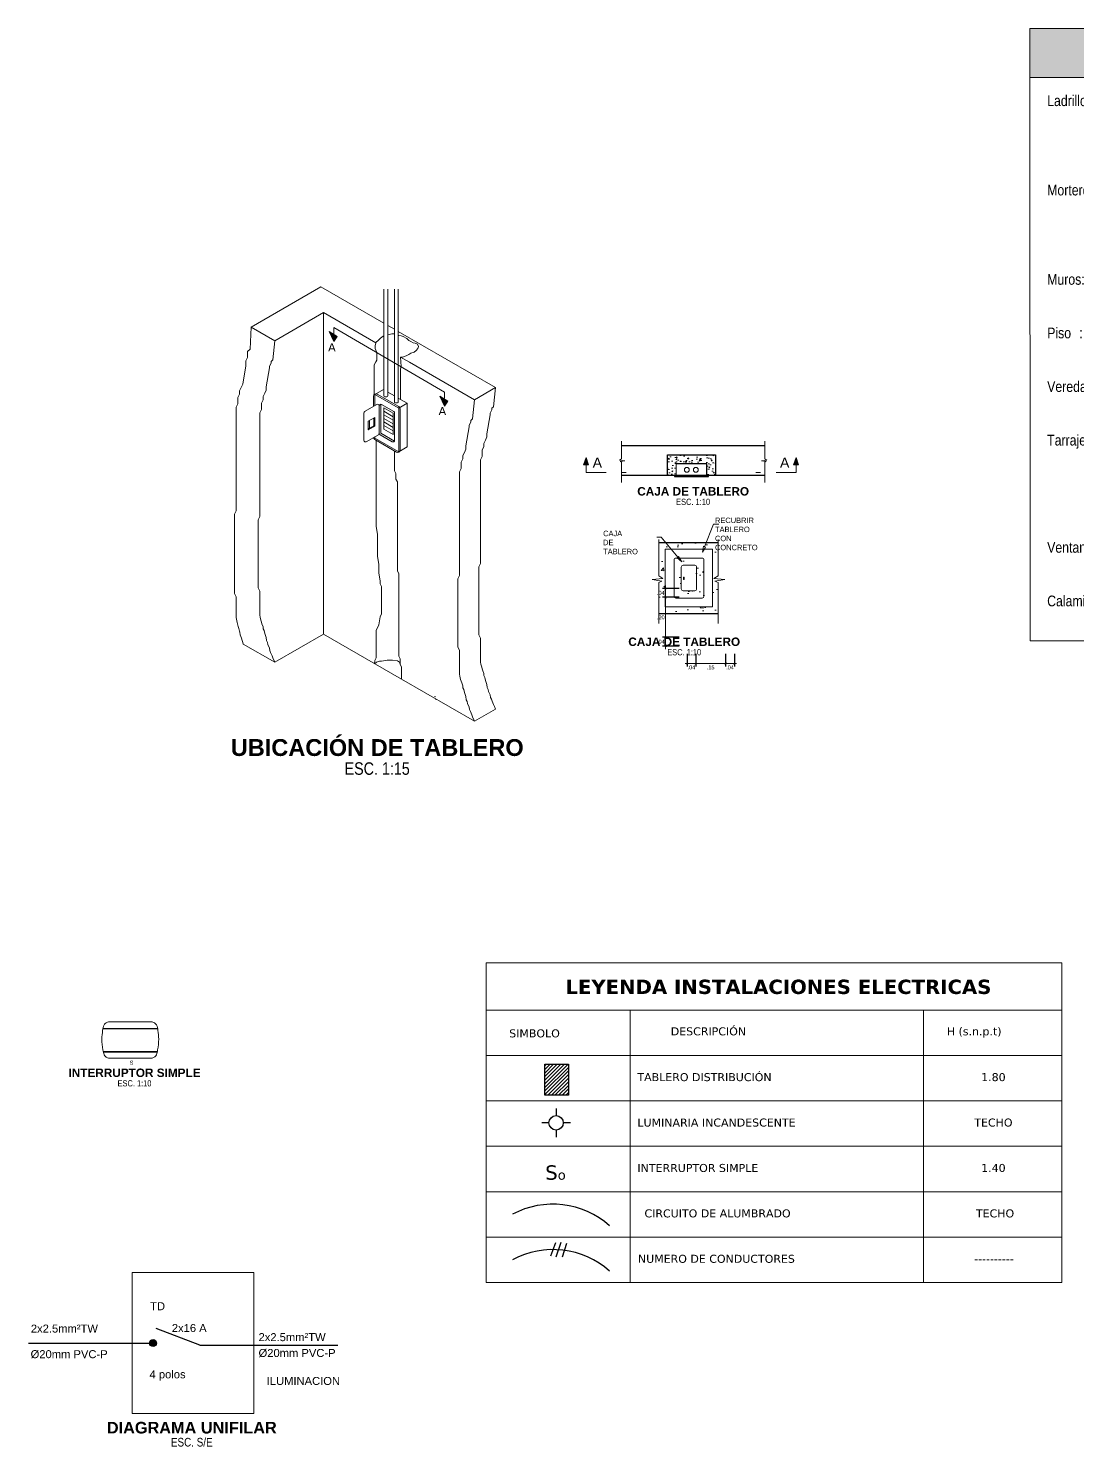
# Model space of a CAD drawing. Header units: metres. Extents: x 570.8 to 588.7, y 825.5 to 834.1.
# Drawn here: x 580.24 to 585.48, y 826.96 to 834.05 of the extents above; entities that cross this region are included whole.
import ezdxf
from ezdxf import colors
from ezdxf.entities.mleader import LeaderData, LeaderLine
from ezdxf.enums import TextEntityAlignment as Align
from ezdxf.math import Vec2, Vec3

# ---------------------------------------------------------------- set-up
doc = ezdxf.new("R2010")
doc.units = ezdxf.units.M
for name, pattern in [('HIDDEN', [0.375, 0.25, -0.125]), ('JIS_02_4.0', [5.5, 4, -1.5]), ('TRAZO_Y_PUNTOX2', [50.8, 25.4, -12.7, 0, -12.7])]:
    doc.linetypes.add(name, pattern=pattern)
doc.layers.get('DEFPOINTS').update_dxf_attribs({"color": 250})
for name, color, linetype, lineweight in [('-Acotado', 251, 'Continuous', 5), ('-Textos', 7, 'Continuous', 20), ('A010', 30, 'Continuous', 9), ('CABLE DE LUZ', 23, 'Continuous', 30), ('CUADRO', 7, 'Continuous', 18), ('FIC-2ES_CONCRETO 210', 251, 'Continuous', 30), ('FIC-2ES_EJES_', 1, 'TRAZO_Y_PUNTOX2', 5), ('FIC-2ES_HATCH_', 252, 'Continuous', 5), ('FIC-2ES_INSTALACIONES ELECTRICAS', 5, 'JIS_02_4.0', 30), ('FIC-2ES_PROYECCIONES_', 1, 'JIS_02_4.0', 5), ('LUMINARIAS', 45, 'Continuous', 30), ('Nº de Conductores', 122, 'Continuous', 30), ('TEXTO', 7, 'Continuous', 20), ('TOMACORRIENTES', 97, 'Continuous', 30)]:
    doc.layers.add(name, color=color, linetype=linetype, lineweight=lineweight)
for name, color, linetype in [('00_DUCTO', 3, 'Continuous'), ('FIC-2ES_TEXTO', 7, 'Continuous'), ('G-TEXTOS-TITULOS', 4, 'Continuous')]:
    doc.layers.add(name, color=color, linetype=linetype)
doc.layers.add('FIC-2ES_COTAS', color=7, linetype='Continuous', lineweight=5, true_color=0x6b006b)
doc.styles.add('-Arial Narrow', font='ARIALN.TTF')
doc.styles.add('25-TITULO', font='arialbd.ttf', dxfattribs={"height": 0.1})
doc.styles.add('ARIAL', font='arial.ttf')
doc.styles.add('CENTURY G.', font='GOTHIC.TTF')
doc.styles.add('COTAS Y DIRECTRIZ', font='ARIALN.TTF')
doc.styles.add('FIC-MEMBRETE', font='verdana.ttf')
doc.styles.get("Standard").update_dxf_attribs({"font": 'arial.ttf'})
doc.dimstyles.new('FIC - CORTE', dxfattribs={"dimtxt": 2, "dimasz": 1, "dimexe": 1.5, "dimexo": 0.625, "dimgap": 0.9, "dimtad": 2, "dimtih": 1, "dimtoh": 1, "dimzin": 4, "dimdsep": 46, "dimtxsty": 'COTAS Y DIRECTRIZ', "dimblk": 'ARCHTICK', "dimcen": 0.9, "dimdle": 1.5, "dimclrd": 256, "dimclre": 256, "dimclrt": 7, "dimadec": 0, "dimazin": 0, "dimtfac": 1, "dimtix": 1, "dimtmove": 2, "dimatfit": 3, "dimfxl": 1, "dimlwd": 5, "dimarcsym": 0})

# ---------------------------------------------------------------- blocks, each defined once
blk = doc.blocks.new('_ArchTick')
at = {"color": 0, "linetype": 'ByBlock', "const_width": 0.15}
blk.add_lwpolyline([(-0.5, -0.5), (0.5, 0.5)], dxfattribs=at)
blk = doc.blocks.new('*D1877')
at = {"layer": 'DEFPOINTS', "color": 0, "transparency": 16777216}
for p in [(583.4982, 831.2513), (583.4233, 831.2076), (583.4982, 831.2076)]:
    blk.add_point(p, dxfattribs=at)
at = {"layer": 'FIC-2ES_COTAS', "lineweight": -2, "transparency": 16777216}
for p, q in [((583.492, 831.2513), (583.4083, 831.2513)), ((583.492, 831.2076), (583.4083, 831.2076))]:
    blk.add_line(p, q, dxfattribs=at)
at = {"layer": 'FIC-2ES_COTAS', "lineweight": 5, "transparency": 16777216}
blk.add_line((583.4233, 831.2663), (583.4233, 831.1926), dxfattribs=at)
at = {"layer": 'FIC-2ES_COTAS', "lineweight": 5, "transparency": 16777216, "xscale": 0.01, "yscale": 0.01, "zscale": 0.01}
for p, rotation in [((583.4233, 831.2513), 90), ((583.4233, 831.2076), 270)]:
    blk.add_blockref('_ArchTick', p, dxfattribs=dict(at, rotation=rotation))
at = {"layer": 'FIC-2ES_COTAS', "color": 7, "transparency": 16777216, "insert": (583.4, 831.2294), "char_height": 0.02, "attachment_point": 5, "style": 'COTAS Y DIRECTRIZ'}
blk.add_mtext('.04', dxfattribs=at)
blk = doc.blocks.new('*D1878')
at = {"layer": 'DEFPOINTS', "color": 0, "transparency": 16777216}
for p in [(583.4982, 831.2076), (583.4233, 831.0076), (583.4982, 831.0076)]:
    blk.add_point(p, dxfattribs=at)
at = {"layer": 'FIC-2ES_COTAS', "lineweight": -2, "transparency": 16777216}
for p, q in [((583.492, 831.2076), (583.4083, 831.2076)), ((583.492, 831.0076), (583.4083, 831.0076))]:
    blk.add_line(p, q, dxfattribs=at)
at = {"layer": 'FIC-2ES_COTAS', "lineweight": 5, "transparency": 16777216}
blk.add_line((583.4233, 831.2226), (583.4233, 830.9926), dxfattribs=at)
at = {"layer": 'FIC-2ES_COTAS', "lineweight": 5, "transparency": 16777216, "xscale": 0.01, "yscale": 0.01, "zscale": 0.01}
for p, rotation in [((583.4233, 831.2076), 90), ((583.4233, 831.0076), 270)]:
    blk.add_blockref('_ArchTick', p, dxfattribs=dict(at, rotation=rotation))
at = {"layer": 'FIC-2ES_COTAS', "color": 7, "transparency": 16777216, "insert": (583.4, 831.1076), "char_height": 0.02, "attachment_point": 5, "style": 'COTAS Y DIRECTRIZ'}
blk.add_mtext('.20', dxfattribs=at)
blk = doc.blocks.new('*D1879')
at = {"layer": 'DEFPOINTS', "color": 0, "transparency": 16777216}
for p in [(583.4233, 830.964), (583.4982, 831.0076), (583.4982, 830.964)]:
    blk.add_point(p, dxfattribs=at)
at = {"layer": 'FIC-2ES_COTAS', "lineweight": -2, "transparency": 16777216}
for p, q in [((583.492, 831.0076), (583.4083, 831.0076)), ((583.492, 830.964), (583.4083, 830.964))]:
    blk.add_line(p, q, dxfattribs=at)
at = {"layer": 'FIC-2ES_COTAS', "lineweight": 5, "transparency": 16777216}
blk.add_line((583.4233, 831.0226), (583.4233, 830.949), dxfattribs=at)
at = {"layer": 'FIC-2ES_COTAS', "lineweight": 5, "transparency": 16777216, "xscale": 0.01, "yscale": 0.01, "zscale": 0.01}
for p, rotation in [((583.4233, 831.0076), 90), ((583.4233, 830.964), 270)]:
    blk.add_blockref('_ArchTick', p, dxfattribs=dict(at, rotation=rotation))
at = {"layer": 'FIC-2ES_COTAS', "color": 7, "transparency": 16777216, "insert": (583.4, 830.9858), "char_height": 0.02, "attachment_point": 5, "style": 'COTAS Y DIRECTRIZ'}
blk.add_mtext('.04', dxfattribs=at)
blk = doc.blocks.new('*D1880')
at = {"layer": 'DEFPOINTS', "color": 0, "transparency": 16777216}
for p in [(583.5311, 830.9307), (583.5747, 830.9307), (583.5747, 830.8764)]:
    blk.add_point(p, dxfattribs=at)
at = {"layer": 'FIC-2ES_COTAS', "lineweight": -2, "transparency": 16777216}
for p, q in [((583.5311, 830.9244), (583.5311, 830.8614)), ((583.5747, 830.9244), (583.5747, 830.8614))]:
    blk.add_line(p, q, dxfattribs=at)
at = {"layer": 'FIC-2ES_COTAS', "lineweight": 5, "transparency": 16777216}
for p, q in [((583.5311, 830.8764), (583.5211, 830.8764)), ((583.5311, 830.8764), (583.5747, 830.8764)), ((583.5747, 830.8764), (583.5847, 830.8764))]:
    blk.add_line(p, q, dxfattribs=at)
at = {"layer": 'FIC-2ES_COTAS', "lineweight": 5, "transparency": 16777216, "xscale": 0.01, "yscale": 0.01, "zscale": 0.01}
blk.add_blockref('_ArchTick', (583.5311, 830.8764), dxfattribs=at)
at = {"layer": 'FIC-2ES_COTAS', "lineweight": 5, "transparency": 16777216, "xscale": 0.01, "yscale": 0.01, "zscale": 0.01, "rotation": 180}
blk.add_blockref('_ArchTick', (583.5747, 830.8764), dxfattribs=at)
at = {"layer": 'FIC-2ES_COTAS', "color": 7, "transparency": 16777216, "insert": (583.5529, 830.8572), "char_height": 0.02, "attachment_point": 5, "style": 'COTAS Y DIRECTRIZ'}
blk.add_mtext('.04', dxfattribs=at)
blk = doc.blocks.new('*D1881')
at = {"layer": 'DEFPOINTS', "color": 0, "transparency": 16777216}
for p in [(583.5747, 830.9307), (583.7238, 830.9307), (583.7238, 830.8764)]:
    blk.add_point(p, dxfattribs=at)
at = {"layer": 'FIC-2ES_COTAS', "lineweight": -2, "transparency": 16777216}
for p, q in [((583.5747, 830.9244), (583.5747, 830.8614)), ((583.7238, 830.9244), (583.7238, 830.8614))]:
    blk.add_line(p, q, dxfattribs=at)
at = {"layer": 'FIC-2ES_COTAS', "lineweight": 5, "transparency": 16777216}
blk.add_line((583.5597, 830.8764), (583.7388, 830.8764), dxfattribs=at)
at = {"layer": 'FIC-2ES_COTAS', "lineweight": 5, "transparency": 16777216, "xscale": 0.01, "yscale": 0.01, "zscale": 0.01, "rotation": 180}
blk.add_blockref('_ArchTick', (583.5747, 830.8764), dxfattribs=at)
at = {"layer": 'FIC-2ES_COTAS', "lineweight": 5, "transparency": 16777216, "xscale": 0.01, "yscale": 0.01, "zscale": 0.01}
blk.add_blockref('_ArchTick', (583.7238, 830.8764), dxfattribs=at)
at = {"layer": 'FIC-2ES_COTAS', "color": 7, "transparency": 16777216, "insert": (583.6492, 830.8572), "char_height": 0.02, "attachment_point": 5, "style": 'COTAS Y DIRECTRIZ'}
blk.add_mtext('.15', dxfattribs=at)
blk = doc.blocks.new('*D1882')
at = {"layer": 'DEFPOINTS', "color": 0, "transparency": 16777216}
for p in [(583.7238, 830.9307), (583.7674, 830.9307), (583.7674, 830.8764)]:
    blk.add_point(p, dxfattribs=at)
at = {"layer": 'FIC-2ES_COTAS', "lineweight": -2, "transparency": 16777216}
for p, q in [((583.7238, 830.9244), (583.7238, 830.8614)), ((583.7674, 830.9244), (583.7674, 830.8614))]:
    blk.add_line(p, q, dxfattribs=at)
at = {"layer": 'FIC-2ES_COTAS', "lineweight": 5, "transparency": 16777216}
for p, q in [((583.7238, 830.8764), (583.7138, 830.8764)), ((583.7238, 830.8764), (583.7674, 830.8764)), ((583.7674, 830.8764), (583.7774, 830.8764))]:
    blk.add_line(p, q, dxfattribs=at)
at = {"layer": 'FIC-2ES_COTAS', "lineweight": 5, "transparency": 16777216, "xscale": 0.01, "yscale": 0.01, "zscale": 0.01}
blk.add_blockref('_ArchTick', (583.7238, 830.8764), dxfattribs=at)
at = {"layer": 'FIC-2ES_COTAS', "lineweight": 5, "transparency": 16777216, "xscale": 0.01, "yscale": 0.01, "zscale": 0.01, "rotation": 180}
blk.add_blockref('_ArchTick', (583.7674, 830.8764), dxfattribs=at)
at = {"layer": 'FIC-2ES_COTAS', "color": 7, "transparency": 16777216, "insert": (583.7456, 830.8572), "char_height": 0.02, "attachment_point": 5, "style": 'COTAS Y DIRECTRIZ'}
blk.add_mtext('.04', dxfattribs=at)
blk = doc.blocks.new('_ClosedBlank')
at = {"color": 0, "linetype": 'ByBlock', "lineweight": -2}
for p, q in [((-1, 0.17), (0, 0)), ((-1, 0.17), (-1, -0.17)), ((0, 0), (-1, -0.17))]:
    blk.add_line(p, q, dxfattribs=at)
blk = doc.blocks.new('CORTE-HORIZONTALo')
at = {"layer": 'FIC-2ES_PROYECCIONES_'}
blk.add_hatch(color=256, dxfattribs=at).paths.add_polyline_path([(1, -3), (-1, -3), (0, -6)])
blk.add_line((0, -3), (0, 0), dxfattribs=at)
for points in [[(0, 0), (12.49, 0)], [(14.25, 0), (16, 0)]]:
    blk.add_lwpolyline(points, dxfattribs=at)
blk.add_lwpolyline([(0, -6), (1, -3), (-1, -3)], close=True, dxfattribs=at)
at = {"layer": 'FIC-2ES_PROYECCIONES_', "style": 'ARIAL'}
blk.add_attdef('A', text='', height=4, dxfattribs=at).set_placement((4.53, -3.94), align=Align.MIDDLE)

msp = doc.modelspace()

# ---------------------------------------------------------------- hatches: boundary and pattern name
at = {"layer": '-Textos'}
h = msp.add_hatch(color=144, dxfattribs=at)
h.dxf.hatch_style = 1
h.paths.add_polyline_path([(585.2432, 834.0503), (585.2432, 833.805), (587.6711, 833.8052), (587.6711, 834.0506)])
at = {"layer": 'A010', "lineweight": -2, "ltscale": 2.5}
msp.add_hatch(color=0, dxfattribs=at).paths.add_polyline_path([(580.8808, 827.4803, 1), (580.8462, 827.4803, 1)])
at = {"layer": 'FIC-2ES_HATCH_', "ltscale": 0.8}
h = msp.add_hatch(dxfattribs=at)
h.set_pattern_fill('AR-CONC', color=256, scale=0.008125, style=0)
h.set_pattern_definition([(50, (540.427168, 798.27016), (0.05827861, -0.005098718), [0.00609388, -0.06703265]), (355, (540.42717, 798.27016), (-0.01127378, 0.06111689), [0.0048751, -0.05362612]), (100.4514, (540.432024, 798.269735), (0.04700487, 0.056018135), [0.005179, -0.05696899]), (46.1842, (540.42717, 798.28641), (0.08671515, -0.0134487), [0.00914082, -0.10054898]), (96.6356, (540.43439, 798.28529), (0.07594293, 0.07914873), [0.0077685, -0.08545347]), (351.1842, (540.42717, 798.28641), (0.07594287, 0.07914879), [0.00731265, -0.08043918]), (21, (540.435293, 798.28235), (0.048499713, -0.03271347), [0.00609388, -0.06703265]), (326, (540.43529, 798.28235), (0.019769784, 0.058919674), [0.0048751, -0.05362612]), (71.4514, (540.439334, 798.27962), (0.068269517, 0.02620615), [0.005179, -0.05696899]), (37.5, (540.427168, 798.27016), (0.000988009, 0.0270481916), [0, -0.052976108, 0, -0.05443864, 0, -0.053829251]), (7.5, (540.427168, 798.27016), (0.021374847, 0.032046622), [0, -0.03103815, 0, -0.051757333, 0, -0.020516054]), (327.5, (540.409048, 798.27016), (0.0433739805, -0.001832622), [0, -0.020312925, 0, -0.063376326, 0, -0.08409551]), (317.5, (540.400923, 798.27016), (0.047384868, 0.0081337), [0, -0.026406803, 0, -0.04208838, 0, -0.05972])])
h.paths.add_polyline_path([(583.6324, 831.8758), (583.6324, 831.8183), (583.6757, 831.8183), (583.6757, 831.9191), (583.4327, 831.9191), (583.4327, 831.8183), (583.4076, 831.8183), (583.476, 831.8183), (583.476, 831.8758)])
h = msp.add_hatch(dxfattribs=at)
h.set_pattern_fill('AR-CONC', color=256, scale=0.0009, style=0)
h.set_pattern_definition([(50, (604.56731, 811.04929), (0.1639662, -0.0143452), [0.017145, -0.188595]), (355, (604.56731, 811.04929), (-0.0317191, 0.1719512), [0.013716, -0.1508765]), (100.45144, (604.58097, 811.04809), (0.1322471, 0.157606), [0.014571, -0.1602812]), (46.1842, (604.56731, 811.095), (0.2439711, -0.0378381), [0.0257175, -0.2828925]), (96.6356, (604.58764, 811.09185), (0.2136637, 0.2226835), [0.0218565, -0.240422]), (351.1842, (604.5673, 811.095), (0.2136637, 0.2226835), [0.020574, -0.2263138]), (21, (604.59017, 811.08358), (0.13645295, -0.0920387), [0.017145, -0.188595]), (326, (604.59017, 811.08358), (0.0556218, 0.1657692), [0.013716, -0.150876]), (71.45144, (604.60154, 811.0759), (0.1920748, 0.0737305), [0.014571, -0.1602809]), (37.5, (604.56731, 811.049286), (0.00277974, 0.07609953), [0, -0.1490472, 0, -0.153162, 0, -0.1514475]), (7.5, (604.56731, 811.04929), (0.0601377, 0.09016252), [0, -0.0873252, 0, -0.1456182, 0, -0.0577215]), (327.5, (604.51633, 811.049286), (0.12203154, -0.00515587), [0, -0.05715, 0, -0.178308, 0, -0.236601]), (317.5, (604.49347, 811.04929), (0.13331626, 0.02288384), [0, -0.074295, 0, -0.1184148, 0, -0.168021])])
h.paths.add_polyline_path([(583.3897, 831.3147), (583.4109, 831.3017), (583.3563, 831.296), (583.4052, 831.2879), (583.3897, 831.2806), (583.3897, 831.1268), (583.6862, 831.1268), (583.6862, 831.2806), (583.6707, 831.2879), (583.7196, 831.296), (583.665, 831.3017), (583.6862, 831.3147), (583.6862, 831.4807), (583.3897, 831.4807)])
h.paths.add_polyline_path([(583.4225, 831.1601), (583.6589, 831.1601), (583.6589, 831.4474), (583.4225, 831.4474)], flags=16)
h.paths.add_polyline_path([(583.4662, 831.3946, -0.414214), (583.4753, 831.4037), (583.6062, 831.4037, -0.414214), (583.6153, 831.3946), (583.6153, 831.2128, -0.414214), (583.6062, 831.2037), (583.4753, 831.2037, -0.414214), (583.4662, 831.2128)], flags=0)
h.paths.add_polyline_path([(583.5025, 831.3583, -0.414214), (583.5116, 831.3674), (583.5698, 831.3674, -0.414214), (583.5789, 831.3583), (583.5789, 831.2492, -0.414214), (583.5698, 831.2401), (583.5116, 831.2401, -0.414214), (583.5025, 831.2492)], flags=0)
h.paths.add_polyline_path([(583.5126, 831.3074), (583.5167, 831.3074), (583.5167, 831.296), (583.5126, 831.296)], flags=0)
at = {"layer": 'TOMACORRIENTES', "lineweight": 20}
h = msp.add_hatch(dxfattribs=at)
h.set_pattern_fill('ANSI31', color=256, scale=0.004, style=0)
h.set_pattern_definition([(45, (571.269392, 808.083372), (-0.008980256, 0.008980256), [])])
h.paths.add_polyline_path([(582.9383, 828.7194), (582.8203, 828.7194), (582.8203, 828.8745), (582.9383, 828.8745)])

# ---------------------------------------------------------------- linework, layer by layer
at = {"layer": '-Textos', "lineweight": 13}
msp.add_line((587.6711, 833.8051), (585.2432, 833.8051), dxfattribs=at)
msp.add_lwpolyline([(585.2454, 830.9892), (587.6733, 830.9892), (587.6711, 834.0503), (585.2432, 834.0503)], close=True, dxfattribs=at)
at = {"layer": '00_DUCTO', "color": 5}
for p, q in [((581.0981, 827.4694), (580.8792, 827.5538)), ((580.2408, 827.4803), (580.8635, 827.4803)), ((581.0981, 827.4694), (581.2993, 827.4694)), ((581.2993, 827.4694), (581.7875, 827.4694))]:
    msp.add_line(p, q, dxfattribs=at)
at = {"layer": 'A010', "color": 7, "linetype": 'HIDDEN', "ltscale": 15}
for p, q in [((580.7594, 827.8329), (581.3664, 827.8329)), ((580.7594, 827.1277), (580.7594, 827.8329)), ((581.3664, 827.8329), (581.3664, 827.1277)), ((581.3664, 827.1277), (580.7594, 827.1277))]:
    msp.add_line(p, q, dxfattribs=at)
at = {"layer": 'A010', "color": 0, "lineweight": -2, "ltscale": 2.5}
msp.add_circle((580.8635, 827.4803), 0.0173, dxfattribs=at)
at = {"layer": 'CABLE DE LUZ'}
for centre in [(582.8603, 827.7455), (582.8603, 827.5185)]:
    msp.add_arc(centre, 0.429, 48.52899, 118.00655, dxfattribs=at)
at = {"layer": 'CUADRO'}
for p, q in [((582.527, 829.3799), (585.4039, 829.3799)), ((582.527, 828.9176), (582.527, 829.3799)), ((585.4039, 829.3799), (585.4039, 828.9176)), ((582.527, 829.1445), (585.4039, 829.1445)), ((583.2478, 829.1445), (583.2478, 828.9176)), ((584.7129, 829.1445), (584.7129, 828.9176)), ((582.527, 828.9176), (585.4039, 828.9176)), ((582.527, 828.4637), (582.527, 828.9176)), ((583.2478, 828.9176), (583.2478, 828.4637)), ((584.7129, 828.9176), (584.7129, 828.4637)), ((585.4039, 828.9176), (585.4039, 828.4637)), ((582.527, 828.6907), (585.4039, 828.6907)), ((582.527, 827.7829), (582.527, 828.4637)), ((582.527, 828.4637), (585.4039, 828.4637)), ((583.2478, 828.4637), (583.2478, 827.7829)), ((584.7129, 828.4637), (584.7129, 827.7829)), ((585.4039, 828.4637), (585.4039, 827.7829)), ((582.527, 828.2368), (585.4039, 828.2368)), ((582.527, 828.2368), (585.4039, 828.2368)), ((582.527, 828.0098), (585.4039, 828.0098)), ((585.4039, 827.7829), (582.527, 827.7829)), ((582.527, 827.7829), (585.4039, 827.7829))]:
    msp.add_line(p, q, dxfattribs=at)
at = {"layer": 'FIC-2ES_CONCRETO 210', "linetype": 'Continuous', "lineweight": 20}
for p, q in [((582.0691, 832.5466), (582.0365, 832.5654)), ((582.5739, 832.2552), (582.0889, 832.5352)), ((582.4486, 830.6371), (582.4525, 830.6282)), ((582.4689, 830.5879), (582.5739, 830.6485))]:
    msp.add_line(p, q, dxfattribs=at)
at = {"layer": 'FIC-2ES_CONCRETO 210'}
for p, q in [((583.9194, 831.9645), (583.2045, 831.9645)), ((583.2045, 831.8183), (583.9194, 831.8183)), ((583.3897, 831.4807), (583.6862, 831.4807)), ((583.3897, 831.1268), (583.6862, 831.1268))]:
    msp.add_line(p, q, dxfattribs=at)
at = {"layer": 'FIC-2ES_CONCRETO 210', "lineweight": 20}
msp.add_lwpolyline([(582.0167, 832.5769), (581.7013, 832.759), (581.3531, 832.5579), (581.3483, 832.4482), (581.3354, 832.4353), (581.3354, 832.4061), (581.3272, 832.3899), (581.3272, 832.3639), (581.3114, 832.2718), (581.2948, 832.2385), (581.2948, 832.2223), (581.2867, 832.2061), (581.2867, 832.1737), (581.2785, 832.1575), (581.2785, 831.6387), (581.2704, 831.6225), (581.2704, 831.2261), (581.2785, 831.2099), (581.2785, 831.1063), (581.2835, 831.0817), (581.2884, 831.0618), (581.2915, 831.051), (581.2952, 831.0381), (581.2972, 831.0327), (581.2989, 831.0192), (581.3056, 831.0036), (581.3087, 830.991), (581.3124, 830.9812), (581.3136, 830.974), (581.4714, 830.8828)], dxfattribs=at)
at = {"layer": 'FIC-2ES_CONCRETO 210', "linetype": 'Continuous', "lineweight": 20}
for points in [[(581.7146, 832.63), (581.4714, 832.4896)], [(582.099, 832.4081), (582.1447, 832.3817), (582.4689, 832.1945), (582.4593, 832.0992), (582.4512, 832.0911), (582.4512, 832.083), (582.4431, 832.0668), (582.4431, 832.0587), (582.4268, 831.9641), (582.4268, 831.9479), (582.4187, 831.9317), (582.4106, 831.9155), (582.4106, 831.8992), (582.4025, 831.883), (582.4025, 831.8506), (582.3944, 831.8344), (582.3944, 831.3156), (582.3862, 831.2994), (582.3862, 830.959), (582.3944, 830.9428), (582.3944, 830.8229), (582.3964, 830.8126), (582.4002, 830.7973), (582.4028, 830.7884), (582.4053, 830.7795), (582.4104, 830.7655), (582.4117, 830.7554), (582.4155, 830.7465), (582.4193, 830.7312), (582.4232, 830.721), (582.4257, 830.7109), (582.4283, 830.6956), (582.4321, 830.6867), (582.4346, 830.6765), (582.4423, 830.6587), (582.4448, 830.646), (582.4486, 830.6371), (582.4563, 830.6193), (582.4601, 830.6104), (582.4689, 830.5879), (582.1046, 830.7982), (581.7146, 831.0234), (581.7146, 832.63), (581.9762, 832.479)], [(581.3531, 832.5579), (581.4714, 832.4896), (581.4618, 832.3943), (581.4537, 832.3862), (581.4537, 832.3781), (581.4456, 832.3619), (581.4456, 832.3538), (581.4293, 832.2592), (581.4293, 832.243), (581.4212, 832.2268), (581.4131, 832.2106), (581.4131, 832.1943), (581.405, 832.1781), (581.405, 832.1457), (581.3968, 832.1295), (581.3968, 831.6107), (581.3887, 831.5945), (581.3887, 831.2541), (581.3968, 831.2378), (581.3968, 831.118), (581.3989, 831.1077), (581.4027, 831.0924), (581.4053, 831.0835), (581.4078, 831.0746), (581.4129, 831.0606), (581.4142, 831.0505), (581.418, 831.0416), (581.4218, 831.0263), (581.4257, 831.0161), (581.4282, 831.006), (581.4307, 830.9907), (581.4346, 830.9818), (581.4371, 830.9716), (581.4448, 830.9538), (581.4473, 830.9411), (581.4511, 830.9322), (581.4588, 830.9144), (581.4626, 830.9055), (581.4714, 830.8829), (581.7146, 831.0234)], [(582.0167, 832.5133), (582.0133, 832.5124), (581.999, 832.5022), (581.9884, 832.49), (581.9778, 832.482), (581.9762, 832.479), (581.9728, 832.4633), (581.9728, 832.4511), (581.9769, 832.4429), (581.9809, 832.4307), (581.9809, 832.393), (581.9769, 832.3849), (581.9687, 832.3686), (581.9687, 832.2209)], [(582.0691, 832.5233), (582.057, 832.5247), (582.0365, 832.5187)], [(582.0997, 832.1964), (582.0997, 832.3483), (582.1038, 832.3605), (582.099, 832.4081), (582.1095, 832.4081), (582.1201, 832.4107), (582.1308, 832.416), (582.1414, 832.4214), (582.1521, 832.4267), (582.168, 832.432), (582.1787, 832.44), (582.1867, 832.4506), (582.1893, 832.4612), (582.184, 832.4718), (582.1734, 832.4772), (582.1627, 832.4798), (582.1521, 832.4851), (582.1414, 832.4904), (582.1308, 832.5011), (582.1134, 832.5111), (582.1028, 832.5139), (582.0922, 832.5165), (582.0889, 832.5175)], [(582.4689, 832.1945), (582.5739, 832.2552), (582.5643, 832.1599), (582.5562, 832.1518), (582.5562, 832.1436), (582.5481, 832.1274), (582.5481, 832.1193), (582.5318, 832.0247), (582.5318, 832.0085), (582.5237, 831.9923), (582.5156, 831.9761), (582.5156, 831.9599), (582.5075, 831.9437), (582.5075, 831.9112), (582.4994, 831.895), (582.4994, 831.3763), (582.4913, 831.36), (582.4913, 831.0196), (582.4994, 831.0034), (582.4994, 830.8835), (582.5014, 830.8732), (582.5053, 830.858), (582.5078, 830.8491), (582.5103, 830.8402), (582.5154, 830.8262), (582.5167, 830.816), (582.5205, 830.8071), (582.5244, 830.7918), (582.5282, 830.7817), (582.5307, 830.7715), (582.5333, 830.7562), (582.5371, 830.7473), (582.5396, 830.7372), (582.5473, 830.7194), (582.5498, 830.7066), (582.5536, 830.6977), (582.5575, 830.6888), (582.5613, 830.6799), (582.5651, 830.671), (582.5689, 830.6621), (582.5739, 830.6485), (582.5689, 830.6621)], [(581.978, 831.992), (581.978, 831.563), (581.9849, 831.5219), (581.9849, 831.4122), (581.9918, 831.3711), (581.9918, 831.3299), (581.9986, 831.2888), (581.9986, 831.2751), (582.0055, 831.2614), (582.0055, 831.1243), (581.9986, 831.1106), (581.9918, 831.0694), (581.978, 831.042), (581.978, 830.9049), (581.9712, 830.8912), (581.9703, 830.8757), (581.9797, 830.8828), (581.9945, 830.8878), (582.0044, 830.889), (582.0143, 830.8903), (582.0242, 830.8915), (582.0328, 830.8927), (582.0597, 830.8927), (582.0852, 830.89), (582.0951, 830.8826), (582.0978, 830.8727), (582.1046, 830.859), (582.1046, 830.7982)], [(582.0703, 831.9388), (582.0703, 831.8394), (582.0772, 831.8257), (582.0772, 831.7983), (582.084, 831.7846), (582.084, 831.3389), (582.0909, 831.3252), (582.0909, 830.9139), (582.0978, 830.9001), (582.0978, 830.8727)]]:
    msp.add_lwpolyline(points, dxfattribs=at)
at = {"layer": 'FIC-2ES_CONCRETO 210'}
msp.add_lwpolyline([(583.4327, 831.8183), (583.4327, 831.9191), (583.6727, 831.9191), (583.6727, 831.8183)], dxfattribs=at)
at = {"layer": 'FIC-2ES_CONCRETO 210', "color": 1, "linetype": 'ByBlock', "lineweight": 20, "ltscale": 0.8}
for p in [(582.2727, 830.7105), (582.2768, 830.6977)]:
    msp.add_point(p, dxfattribs=at)
at = {"layer": 'FIC-2ES_EJES_', "linetype": 'Continuous'}
for points in [[(583.2045, 831.9883), (583.2045, 831.8989), (583.194, 831.8924), (583.2211, 831.8896), (583.1968, 831.8855), (583.2045, 831.8819), (583.2045, 831.7807)], [(583.9194, 831.9883), (583.9194, 831.8989), (583.9299, 831.8924), (583.9028, 831.8896), (583.9271, 831.8855), (583.9194, 831.8819), (583.9194, 831.7807)], [(583.3897, 831.4966), (583.3897, 831.3147), (583.4109, 831.3017), (583.3563, 831.296), (583.4052, 831.2879), (583.3897, 831.2806), (583.3897, 831.0768)], [(583.6862, 831.4966), (583.6862, 831.3147), (583.665, 831.3017), (583.7196, 831.296), (583.6707, 831.2879), (583.6862, 831.2806), (583.6862, 831.0768)]]:
    msp.add_lwpolyline(points, dxfattribs=at)
at = {"layer": 'FIC-2ES_INSTALACIONES ELECTRICAS', "linetype": 'Continuous', "lineweight": 0}
for p, q in [((582.0167, 832.2144), (582.0167, 832.7475)), ((582.0365, 832.2144), (582.0365, 832.7475)), ((582.0691, 832.1841), (582.0691, 832.7465)), ((582.0889, 832.1841), (582.0889, 832.7465)), ((581.7663, 832.5218), (581.7668, 832.5564)), ((582.3195, 832.233), (581.7668, 832.5564)), ((581.9723, 832.2214), (582.0143, 832.2457)), ((582.0167, 832.2444), (582.0143, 832.2457)), ((582.0691, 832.2141), (582.0365, 832.2329)), ((582.3186, 832.1703), (582.3195, 832.233)), ((581.9207, 832.1361), (581.9813, 832.1711)), ((581.9654, 832.2126), (581.9654, 832.1619)), ((582.0912, 832.1528), (581.9723, 832.2214)), ((581.9723, 832.2214), (581.9723, 832.1659)), ((582.0922, 832.1603), (581.9835, 832.2231)), ((581.9934, 832.1641), (581.9934, 832.027)), ((582.0019, 832.1722), (582.0019, 832.0273)), ((582.0661, 832.1361), (582.0055, 832.1711)), ((582.1004, 832.196), (582.0889, 832.2026)), ((582.0912, 832.1528), (582.1332, 832.177)), ((582.1332, 832.177), (582.1004, 832.196)), ((582.1332, 832.177), (582.1332, 831.959)), ((581.9167, 832.1292), (581.9167, 831.992)), ((581.9712, 832.1063), (581.9389, 832.0877)), ((581.9389, 832.0877), (581.9389, 832.0435)), ((581.9441, 832.0907), (581.9441, 832.0525)), ((581.966, 832.1033), (581.966, 832.0651)), ((581.9712, 832.1063), (581.9712, 832.0621)), ((582.0637, 832.1278), (582.0168, 832.1548)), ((582.0168, 832.1548), (582.0168, 832.048)), ((582.0637, 832.1099), (582.0168, 832.137)), ((582.0637, 832.0921), (582.0168, 832.1192)), ((582.0637, 832.0743), (582.0168, 832.1014)), ((582.0637, 832.1278), (582.0637, 832.021)), ((582.0702, 832.1292), (582.0702, 831.992)), ((582.0912, 832.1528), (582.0912, 831.9347)), ((582.0982, 832.1498), (582.0982, 831.9436)), ((581.9288, 831.985), (581.9894, 832.02)), ((581.9712, 832.0621), (581.9389, 832.0435)), ((581.9441, 832.0525), (581.9389, 832.0435)), ((581.966, 832.0651), (581.9441, 832.0525)), ((581.9712, 832.0621), (581.966, 832.0651)), ((582.058, 831.985), (581.9975, 832.02)), ((582.0693, 831.9884), (582.0019, 832.0273)), ((582.0637, 832.0565), (582.0168, 832.0835)), ((582.0637, 832.0387), (582.0168, 832.0657)), ((582.0637, 832.021), (582.0168, 832.048)), ((582.0801, 831.9331), (581.9714, 831.9958)), ((581.9723, 832.0102), (581.9723, 832.0034)), ((582.0912, 831.9347), (581.9723, 832.0034)), ((582.0912, 831.9347), (582.1332, 831.959)), ((583.4768, 831.8172), (583.6286, 831.8172)), ((583.5184, 831.8172), (583.5184, 831.8108)), ((583.587, 831.8172), (583.587, 831.8108)), ((580.6129, 829.0506), (580.887, 829.0506)), ((580.6133, 829.0531), (580.8866, 829.0531)), ((580.6405, 829.0858), (580.8594, 829.0858)), ((580.6152, 828.9369), (580.8848, 828.9369)), ((580.6158, 828.9344), (580.8842, 828.9344)), ((580.6405, 828.9048), (580.8594, 828.9048))]:
    msp.add_line(p, q, dxfattribs=at)
for points in [[(581.7435, 832.5356), (581.7662, 832.4855), (581.784, 832.511)], [(582.2962, 832.2122), (582.3189, 832.1621), (582.3367, 832.1877)], [(583.6375, 831.8108), (583.4679, 831.8108), (583.4679, 831.81), (583.6375, 831.81)], [(583.4225, 831.4474), (583.6589, 831.4474), (583.6589, 831.1601), (583.4225, 831.1601)], [(583.5126, 831.3074), (583.5167, 831.3074), (583.5167, 831.296), (583.5126, 831.296)]]:
    msp.add_lwpolyline(points, close=True, dxfattribs=at)
for points in [[(583.476, 831.8108), (583.476, 831.8758), (583.6294, 831.8758), (583.6294, 831.8108)], [(583.4768, 831.8108), (583.4768, 831.875), (583.6286, 831.875), (583.6286, 831.8108)]]:
    msp.add_lwpolyline(points, dxfattribs=at)
msp.add_lwpolyline([(583.6153, 831.2128), (583.6153, 831.3946, 0.414214), (583.6062, 831.4037), (583.4753, 831.4037, 0.414214), (583.4662, 831.3946), (583.4662, 831.2128, 0.414214), (583.4753, 831.2037), (583.6062, 831.2037)], format="xyb", dxfattribs=at)
msp.add_lwpolyline([(583.5789, 831.2492), (583.5789, 831.3583, 0.414214), (583.5698, 831.3674), (583.5116, 831.3674, 0.414214), (583.5025, 831.3583), (583.5025, 831.2492, 0.414214), (583.5116, 831.2401), (583.5698, 831.2401, 0.414214)], format="xyb", close=True, dxfattribs=at)
for centre in [(583.5303, 831.8443), (583.5751, 831.8443)]:
    msp.add_circle(centre, 0.012, dxfattribs=at)
for centre, radius, start, end in [((581.9775, 832.2126), 0.0121, 60, 180), ((581.9853, 832.1641), 0.00808, 0, 120), ((582.0015, 832.1641), 0.00808, 60, 180), ((582.0861, 832.1498), 0.0121, 0, 60), ((581.9248, 832.1292), 0.00808, 120, 180), ((582.0621, 832.1292), 0.00808, 0, 60), ((581.9853, 832.027), 0.00808, 300, 0), ((582.0015, 832.027), 0.00808, 180, 240), ((581.9248, 831.992), 0.00808, 180, 300), ((581.9775, 832.0063), 0.0121, 180, 240), ((582.0621, 831.992), 0.00808, 240, 0), ((582.0861, 831.9436), 0.0121, 240, 0), ((583.6062, 831.2128), 0.00909, 270, 0)]:
    msp.add_arc(centre, radius, start, end, dxfattribs=at)
at = {"layer": 'FIC-2ES_INSTALACIONES ELECTRICAS', "linetype": 'Continuous', "lineweight": 0, "extrusion": (0, 0, -1)}
for centre in [(582.0266, 832.2144), (582.079, 832.1841)]:
    msp.add_ellipse(centre, major_axis=(0.00989, 0), ratio=0.57735, start_param=0, end_param=3.141593, dxfattribs=at)
at = {"layer": 'FIC-2ES_INSTALACIONES ELECTRICAS', "linetype": 'Continuous', "lineweight": 0}
for points in [[(580.6405, 828.9048), (580.627, 828.9105), (580.6198, 828.9217), (580.6134, 828.9451), (580.6082, 828.9996), (580.6119, 829.0432), (580.6191, 829.0702), (580.633, 829.083), (580.6405, 829.0858)], [(580.8594, 828.9048), (580.8729, 828.9105), (580.8801, 828.9217), (580.8865, 828.9451), (580.8918, 828.9996), (580.888, 829.0432), (580.8808, 829.0702), (580.8669, 829.083), (580.8594, 829.0858)]]:
    msp.add_spline(points, degree=3, dxfattribs=at)
for p in [(582.0912, 832.1528), (582.0912, 831.9347), (583.6286, 831.8108)]:
    msp.add_point(p, dxfattribs=at)
for points in [[(581.7662, 832.4855), (581.7435, 832.5356), (581.784, 832.511)], [(582.3189, 832.1621), (582.2962, 832.2122), (582.3367, 832.1877)]]:
    msp.add_solid(points, dxfattribs=at)
at = {"layer": 'LUMINARIAS', "ltscale": 0.1}
for p, q in [((582.8771, 828.6531), (582.8771, 828.6171)), ((582.8411, 828.5811), (582.8051, 828.5811)), ((582.8771, 828.5451), (582.8771, 828.5091)), ((582.9491, 828.5811), (582.9131, 828.5811))]:
    msp.add_line(p, q, dxfattribs=at)
msp.add_circle((582.8771, 828.5811), 0.036, dxfattribs=at)
at = {"layer": 'Nº de Conductores'}
for p, q in [((582.8503, 827.9159), (582.8754, 827.9832)), ((582.8767, 827.9119), (582.9018, 827.9845)), ((582.9084, 827.9119), (582.9309, 827.9792))]:
    msp.add_line(p, q, dxfattribs=at)
at = {"layer": 'TOMACORRIENTES'}
msp.add_lwpolyline([(582.9383, 828.7194), (582.8203, 828.7194), (582.8203, 828.8745), (582.9383, 828.8745)], close=True, dxfattribs=at)

# ---------------------------------------------------------------- block references
at = {"layer": 'FIC-2ES_EJES_'}
ref = msp.add_blockref('CORTE-HORIZONTALo', (583.0264, 831.8313), dxfattribs=dict(at, xscale=-0.01250000000004547, yscale=0.01250000000004547, zscale=0.01250000000004547, rotation=180))
ref.add_attrib('A', 'A', dxfattribs={"layer": '0', "color": 7, "height": 0.05, "style": 'ARIAL'}).set_placement((583.083, 831.8806), align=Align.MIDDLE)
ref = msp.add_blockref('CORTE-HORIZONTALo', (584.0755, 831.8313), dxfattribs=dict(at, xscale=0.01250000000004547, yscale=0.01250000000004547, zscale=0.01250000000004547, rotation=180.0000000000816))
ref.add_attrib('A', 'A', dxfattribs={"layer": '0', "color": 7, "height": 0.05, "style": 'ARIAL'}).set_placement((584.0189, 831.8806), align=Align.MIDDLE)

# ---------------------------------------------------------------- texts
at = {"layer": '-Textos', "lineweight": 5, "style": '-Arial Narrow'}
for s, height, p in [('ESC. 1:10', 0.03118, (583.5615, 831.6845)), ('ESC. 1:10', 0.03118, (583.5169, 830.9329)), ('ESC. 1:15', 0.06236, (581.9832, 830.3516)), ('ESC. 1:10', 0.03118, (580.771, 828.7787)), ('ESC. S/E', 0.0431, (581.057, 826.9851))]:
    msp.add_text(s, height=height, dxfattribs=at).set_placement(p, align=Align.MIDDLE_CENTER)
at = {"layer": '-Textos', "style": '-Arial Narrow'}
for s, insert, char_height, width, attachment_point in [('\\pxl1;\\PLadrillo:\\P\\P\\P\\P\\PMortero:\\P\\P\\P\\P\\PMuros:\\P\\P\\PPiso^I:\\P\\P\\PVereda:\\P\\P\\PTarrajeo:\\P\\P\\P\\P\\P\\PVentana:\\P\\P\\PCalamina:\\P\\P\\P\\P\\P\\P\\P\\P\\P\\P\\P\\P ', (585.2766, 833.8051), 0.05356, 0.408618, 1), ('\\pxqc;{\\fVerdana|b1|i0|c0|p34;LEYENDA INSTALACIONES ELECTRICAS}', (583.9875, 829.2601), 0.071642, 2.412675, 5)]:
    msp.add_mtext(s, dxfattribs=dict(at, insert=insert, char_height=char_height, width=width, attachment_point=attachment_point))
at = {"layer": 'FIC-2ES_TEXTO', "style": 'FIC-MEMBRETE'}
for p in [(581.7381, 832.4366), (582.29, 832.118)]:
    msp.add_text('A', height=0.0404, dxfattribs=at).set_placement(p)
at = {"layer": 'FIC-2ES_TEXTO', "insert": (580.7468, 828.8916), "char_height": 0.02, "width": 0.022098, "attachment_point": 1, "style": 'CENTURY G.'}
msp.add_mtext('{\\fSwis721 LtEx BT|b0|i0|c0|p34;S}', dxfattribs=at)
at = {"layer": 'G-TEXTOS-TITULOS', "color": 219, "lineweight": 5, "true_color": 0x642165, "style": '25-TITULO'}
for s, height, p in [('CAJA DE TABLERO', 0.042089, (583.5617, 831.737)), ('CAJA DE TABLERO', 0.042089, (583.517, 830.9853)), ('UBICACIÓN DE TABLERO', 0.084177, (581.9835, 830.4566)), ('INTERRUPTOR SIMPLE', 0.042089, (580.7711, 828.8312)), ('DIAGRAMA UNIFILAR', 0.058184, (581.0572, 827.0577))]:
    msp.add_text(s, height=height, dxfattribs=at).set_placement(p, align=Align.MIDDLE_CENTER)
at = {"layer": 'TEXTO'}
for s, p in [('TD', (580.8492, 827.6447)), ('2x2.5mm²TW  ', (580.2532, 827.5328)), ('2x16 A', (580.9574, 827.5357)), ('2x2.5mm²TW ', (581.3906, 827.4901)), ('%%C20mm PVC-P', (580.2519, 827.405)), ('%%C20mm PVC-P', (581.3906, 827.411)), ('4 polos', (580.8461, 827.3043)), ('ILUMINACION ', (581.4314, 827.2712))]:
    msp.add_text(s, height=0.04, dxfattribs=at).set_placement(p)
at = {"layer": 'TEXTO', "char_height": 0.04, "attachment_point": 1}
for s, insert, width in [('{\\fVerdana|b0|i0|c0|p34;SIMBOLO}', (582.6427, 829.0482), 0.717267), ('\\pxi2.9685;{\\fVerdana|b0|i0|c0|p34;DESCRIPCIÓN}', (583.331, 829.0583), 0.717267), ('{\\fVerdana|b0|i0|c0|p34;H (s.n.p.t)}', (584.8286, 829.0583), 0.717267), ('{\\fVerdana|b0|i0|c0|p34;TABLERO DISTRIBUCIÓN}', (583.2832, 828.8295), 1.28955), ('\\pxqc;{\\fVerdana|b0|i0|c0|p34;1.80}', (584.7029, 828.8295), 0.717267), ('{\\fVerdana|b0|i0|c0|p34;LUMINARIA INCANDESCENTE}', (583.2832, 828.6025), 1.233613), ('\\pxqc;{\\fVerdana|b0|i0|c0|p34;TECHO}', (584.7029, 828.6025), 0.717267), ('\\pxql;{\\fVerdana|b0|i0|c0|p34;INTERRUPTOR SIMPLE}', (583.2832, 828.3756), 1.013221), ('\\pxqc;{\\fVerdana|b0|i0|c0|p34;1.40}', (584.7029, 828.3756), 0.717267), ('\\pxql;{\\fVerdana|b0|i0|c0|p34;CIRCUITO DE ALUMBRADO}', (583.3184, 828.1486), 1.23053), ('\\pxqc;{\\fVerdana|b0|i0|c0|p34;TECHO}', (584.738, 828.1486), 0.663446), ('\\pxql;{\\fVerdana|b0|i0|c0|p34;NUMERO DE CONDUCTORES}', (583.2859, 827.9217), 1.214722), ('\\pxqc;{\\fVerdana|b0|i0|c0|p34;----------}', (584.7056, 827.9217), 0.717267)]:
    msp.add_mtext(s, dxfattribs=dict(at, insert=insert, width=width))
at = {"layer": 'TOMACORRIENTES', "insert": (582.8224, 828.3688), "char_height": 0.072, "width": 0.345959, "attachment_point": 1}
msp.add_mtext('{\\fVerdana|b0|i0|c0|p34;S\\H0.6667x;o}', dxfattribs=at)

# ---------------------------------------------------------------- dimensions: what is measured, and where the dimension line sits
at = {"layer": 'FIC-2ES_COTAS'}
for base, p1, p2, picture, middle in [((583.4233, 831.2076), (583.4982, 831.2513), (583.4982, 831.2076), '*D1877', (583.4, 831.2294)), ((583.4233, 831.0076), (583.4982, 831.2076), (583.4982, 831.0076), '*D1878', (583.4, 831.1076)), ((583.4233, 830.964), (583.4982, 831.0076), (583.4982, 830.964), '*D1879', (583.4, 830.9858))]:
    dim = msp.add_linear_dim(base=base, p1=p1, p2=p2, angle=90, dimstyle='FIC - CORTE', dxfattribs=at)
    dim.commit()
    dim.dimension.update_dxf_attribs({"geometry": picture, "text_midpoint": middle})
for base, p1, p2, picture, middle in [((583.5747, 830.8764), (583.5311, 830.9307), (583.5747, 830.9307), '*D1880', (583.5529, 830.8572)), ((583.7238, 830.8764), (583.5747, 830.9307), (583.7238, 830.9307), '*D1881', (583.6492, 830.8572)), ((583.7674, 830.8764), (583.7238, 830.9307), (583.7674, 830.9307), '*D1882', (583.7456, 830.8572))]:
    dim = msp.add_linear_dim(base=base, p1=p1, p2=p2, dimstyle='FIC - CORTE', dxfattribs=at)
    dim.commit()
    dim.dimension.update_dxf_attribs({"geometry": picture, "text_midpoint": middle})

# ---------------------------------------------------------------- leaders
at = {"layer": '-Acotado'}
ml = msp.add_multileader_mtext('Standard', dxfattribs=at)
ml.set_content('RECUBRIR TABLERO \\PCON CONCRETO', color=7, style='-Arial Narrow')
ml.set_leader_properties(color=7, linetype='ByLayer', lineweight=0)
ml.set_arrow_properties(name='CLOSEDBLANK')
ml.build(insert=Vec2(0, 0))
ml.multileader.update_dxf_attribs({"has_dogleg": 0, "text_left_attachment_type": 6, "text_right_attachment_type": 6, "dogleg_length": 0, "arrow_head_size": 0.0301, "scale": 0.025})
ctx = ml.context
ctx.base_point, ctx.scale, ctx.char_height, ctx.arrow_head_size, ctx.landing_gap_size, ctx.plane_origin = Vec3(583.6634, 831.573), 0.025, 0.027121, 0.0301, 0.00753, Vec3(582.7098, 832.273)
ctx.left_attachment, ctx.right_attachment = 6, 6
notes = []
notes.append((ctx, [(1, (1, 1, 0), (583.6634, 831.573), (1, 0), 0, [(0, [(583.6077, 831.4323)], 0, [])])]))
ctx.mtext.insert, ctx.mtext.width, ctx.mtext.flow_direction = Vec3(583.6709, 831.6055), 0.742911, 5
ml = msp.add_multileader_mtext('Standard', dxfattribs=at)
ml.set_content('CAJA DE TABLERO', color=7, style='-Arial Narrow')
ml.set_leader_properties(color=7, linetype='ByLayer', lineweight=0)
ml.set_arrow_properties(name='CLOSEDBLANK')
ml.build(insert=Vec2(0, 0))
ml.multileader.update_dxf_attribs({"has_dogleg": 0, "text_left_attachment_type": 6, "text_right_attachment_type": 6, "dogleg_length": 0, "arrow_head_size": 0.0301, "scale": 0.025})
ctx = ml.context
ctx.base_point, ctx.scale, ctx.char_height, ctx.arrow_head_size, ctx.landing_gap_size, ctx.plane_origin = Vec3(583.1046, 831.5076), 0.025, 0.027121, 0.0301, 0.00753, Vec3(582.6065, 832.2253)
ctx.left_attachment, ctx.right_attachment = 6, 6
notes.append((ctx, [(0, (1, 1, 0), (583.4016, 831.5076), (-1, 0), 0, [(0, [(583.5043, 831.3846)], 0, [])])]))
ctx.mtext.insert, ctx.mtext.width, ctx.mtext.flow_direction = Vec3(583.1121, 831.5401), 0.579636, 5
for ctx, leaders in notes:
    for number, flags, end, landing, length, lines in leaders:
        leader = LeaderData()
        leader.index, (leader.has_last_leader_line, leader.has_dogleg_vector, leader.attachment_direction) = number, flags
        leader.last_leader_point, leader.dogleg_vector, leader.dogleg_length = Vec3(end), Vec3(landing), length
        for number, points, colour, breaks in lines:
            line = LeaderLine()
            line.index, line.vertices, line.color, line.breaks = number, Vec3.list(points), colors.encode_raw_color(colour), breaks
            leader.lines.append(line)
        ctx.leaders.append(leader)

doc.saveas('drawing.dxf')
